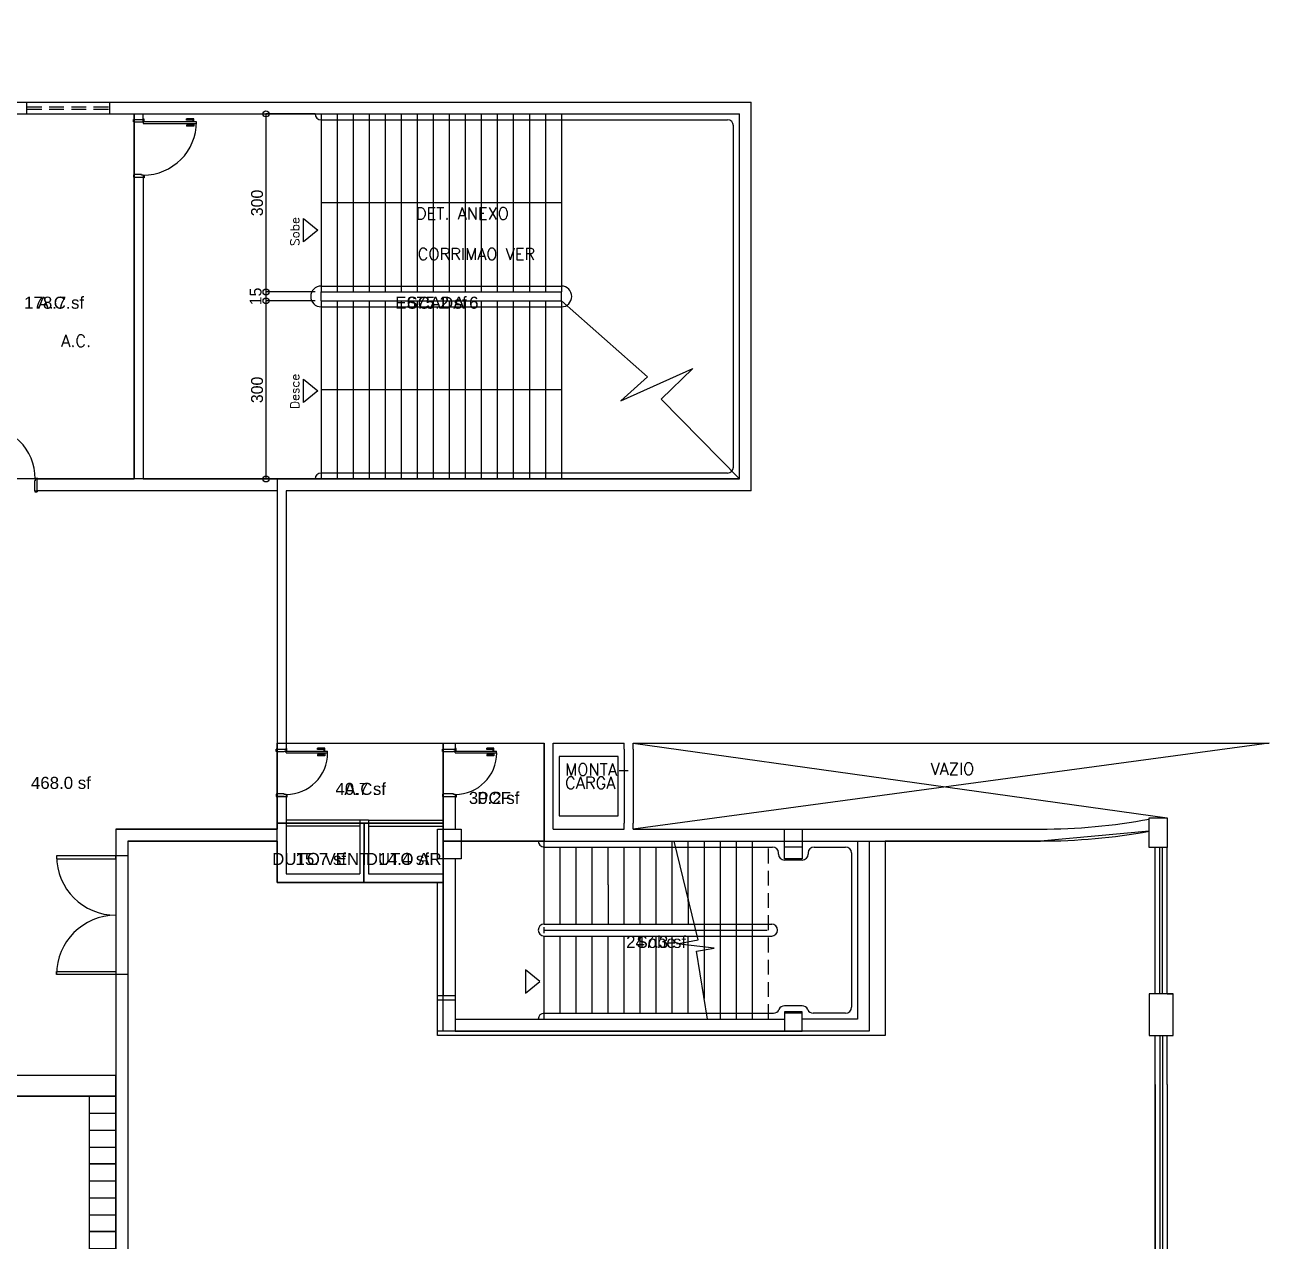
# Model space of a CAD drawing. Header units: metres. Extents: x 249.2 to 324.9, y -97.6 to -23.3.
# Drawn here: x 303.9 to 324.87, y -44.17 to -23.68 of the extents above; entities that cross this region are included whole.
import ezdxf
from ezdxf.enums import TextEntityAlignment as Align

# ---------------------------------------------------------------- set-up
doc = ezdxf.new("R2010")
doc.units = ezdxf.units.M
doc.linetypes.add('ACC BH AltaVila -2PAV$0$HIDDEN', pattern=[0.375, 0.25, -0.125])
for name, color, linetype in [('ACC BH AltaVila -2PAV$0$COTAS', 7, 'Continuous'), ('ACC BH AltaVila -2PAV$0$MBN', 7, 'Continuous'), ('ACC BH AltaVila -2PAV$0$P02', 7, 'Continuous'), ('ACC BH AltaVila -2PAV$0$P04', 7, 'Continuous'), ('ACC BH AltaVila -2PAV$0$PLR', 7, 'Continuous'), ('EC1 Area Names', 220, 'Continuous'), ('EC1 Area Polygons', 30, 'Continuous'), ('EC1 Area Square Footages', 7, 'Continuous'), ('EC1 Zone Polygons', 4, 'Continuous')]:
    doc.layers.add(name, color=color, linetype=linetype)
doc.styles.add('ACC BH AltaVila -2PAV$0$ROMANS', font='romans')
doc.styles.add('ACC BH AltaVila -2PAV$0$STANDARD', font='txt')
doc.styles.add('EC1 LABELS', font='arial.ttf', dxfattribs={"height": 0.2})

# ---------------------------------------------------------------- blocks, each defined once
blk = doc.blocks.new('ACC BH AltaVila -2PAV$0$DOT')
at = {"layer": 'ACC BH AltaVila -2PAV$0$COTAS'}
blk.add_circle((0, 0), 10, dxfattribs=at)
blk = doc.blocks.new('ACC BH AltaVila -2PAV$0$lockers')
at = {"layer": 'ACC BH AltaVila -2PAV$0$MBN'}
for p, q in [((80773.5, -88038.5), (80773.5, -88083.5)), ((80802, -88038.5), (80802, -88083.5)), ((80830.5, -88038.5), (80830.5, -88083.5))]:
    blk.add_line(p, q, dxfattribs=at)
blk.add_lwpolyline([(80859, -88038.5), (80745, -88038.5), (80745, -88083.5), (80859, -88083.5)], close=True, dxfattribs=at)

msp = doc.modelspace()

# ---------------------------------------------------------------- linework, layer by layer
at = {"layer": 'ACC BH AltaVila -2PAV$0$P02'}
for p, q in [((303.044, -24.979), (316.144, -24.979)), ((316.144, -31.529), (316.144, -24.979)), ((303.044, -25.179), (305.744, -25.179)), ((305.729, -25.315), (305.729, -25.275)), ((305.744, -25.275), (305.729, -25.275)), ((305.744, -25.315), (305.729, -25.315)), ((305.744, -25.275), (305.894, -25.275)), ((305.744, -25.275), (305.744, -25.32)), ((305.864, -25.32), (305.744, -25.32)), ((305.864, -25.31), (305.894, -25.31)), ((305.864, -25.31), (305.864, -25.32)), ((305.894, -25.179), (315.944, -25.179)), ((305.894, -25.31), (305.894, -25.265)), ((305.909, -25.265), (305.894, -25.265)), ((305.909, -25.305), (305.894, -25.305)), ((306.794, -25.31), (305.894, -25.31)), ((305.894, -25.31), (305.894, -25.34)), ((305.894, -25.34), (306.794, -25.34)), ((305.909, -25.305), (305.909, -25.265)), ((306.749, -25.263), (306.626, -25.263)), ((306.626, -25.283), (306.626, -25.263)), ((306.729, -25.283), (306.626, -25.283)), ((306.729, -25.368), (306.626, -25.368)), ((306.626, -25.368), (306.626, -25.388)), ((306.729, -25.283), (306.729, -25.31)), ((306.729, -25.368), (306.729, -25.34)), ((306.749, -25.31), (306.749, -25.263)), ((306.749, -25.34), (306.749, -25.388)), ((306.794, -25.34), (306.794, -25.31)), ((306.794, -25.34), (306.794, -25.31)), ((307.965, -25.184), (307.965, -28.174)), ((308.894, -25.179), (308.894, -28.179)), ((309.164, -25.179), (309.164, -28.179)), ((309.434, -25.179), (309.434, -28.179)), ((309.704, -25.179), (309.704, -28.179)), ((309.974, -25.179), (309.974, -28.179)), ((310.244, -25.179), (310.244, -28.179)), ((310.514, -25.179), (310.514, -28.179)), ((310.784, -25.179), (310.784, -28.179)), ((311.054, -25.179), (311.054, -28.179)), ((311.324, -25.179), (311.324, -28.179)), ((311.594, -25.179), (311.594, -28.179)), ((311.864, -25.179), (311.864, -28.179)), ((312.134, -25.179), (312.134, -28.179)), ((312.404, -25.179), (312.404, -28.179)), ((312.674, -25.179), (312.674, -28.179)), ((312.944, -25.179), (312.944, -28.179)), ((315.944, -31.329), (315.944, -25.179)), ((306.749, -25.388), (306.626, -25.388)), ((305.744, -26.205), (305.729, -26.205)), ((305.729, -26.205), (305.729, -26.245)), ((305.744, -26.2), (305.744, -26.245)), ((305.864, -26.2), (305.744, -26.2)), ((305.864, -26.21), (305.864, -26.2)), ((305.894, -26.21), (305.864, -26.21)), ((305.894, -26.21), (305.894, -26.255)), ((305.909, -26.215), (305.894, -26.215)), ((305.909, -26.215), (305.909, -26.255)), ((305.744, -26.245), (305.729, -26.245)), ((305.744, -26.245), (305.744, -31.329)), ((305.744, -26.245), (305.894, -26.245)), ((305.894, -26.245), (305.894, -31.329)), ((305.909, -26.255), (305.894, -26.255)), ((308.596, -27.335), (308.596, -26.943)), ((308.596, -26.943), (308.841, -27.139)), ((308.841, -27.139), (308.596, -27.335)), ((316.144, -27.791), (316.144, -27.791)), ((307.965, -28.184), (307.965, -28.324)), ((307.965, -28.334), (307.965, -31.324)), ((308.894, -28.329), (308.894, -31.329)), ((309.164, -28.329), (309.164, -31.329)), ((309.434, -28.329), (309.434, -31.329)), ((309.704, -28.329), (309.704, -31.329)), ((309.974, -28.329), (309.974, -31.329)), ((310.244, -28.329), (310.244, -31.329)), ((310.514, -28.329), (310.514, -31.329)), ((310.784, -28.329), (310.784, -31.329)), ((311.054, -28.329), (311.054, -31.329)), ((311.324, -28.329), (311.324, -31.329)), ((311.594, -28.329), (311.594, -31.329)), ((311.864, -28.329), (311.864, -31.329)), ((312.134, -28.329), (312.134, -31.329)), ((312.404, -28.329), (312.404, -31.329)), ((312.674, -28.329), (312.674, -31.329)), ((312.944, -28.329), (312.944, -31.329)), ((312.944, -28.329), (314.395, -29.608)), ((313.945, -30.012), (315.159, -29.467)), ((315.159, -29.467), (314.625, -29.982)), ((308.596, -30.04), (308.596, -29.648)), ((308.596, -29.648), (308.841, -29.844)), ((314.395, -29.608), (313.945, -30.012)), ((308.841, -29.844), (308.596, -30.04)), ((314.625, -29.982), (315.944, -31.329)), ((304.065, -31.359), (304.065, -31.529)), ((304.075, -31.359), (304.065, -31.359)), ((304.075, -31.329), (304.12, -31.329)), ((304.075, -31.329), (304.075, -31.359)), ((304.08, -31.314), (304.12, -31.314)), ((304.08, -31.314), (304.08, -31.329)), ((304.11, -31.329), (305.744, -31.329)), ((305.744, -31.329), (304.11, -31.329)), ((304.11, -31.529), (304.11, -31.329)), ((304.12, -31.314), (304.12, -31.329)), ((305.894, -31.329), (315.944, -31.329)), ((315.944, -31.329), (305.894, -31.329)), ((304.065, -31.529), (304.11, -31.529)), ((304.07, -31.529), (304.07, -31.544)), ((304.07, -31.544), (304.11, -31.544)), ((308.154, -31.529), (304.11, -31.529)), ((304.11, -31.529), (304.11, -31.544)), ((308.154, -31.529), (308.154, -35.78)), ((308.304, -31.529), (308.304, -35.925)), ((316.144, -31.529), (308.304, -31.529)), ((308.154, -35.78), (308.154, -35.88)), ((308.154, -35.78), (310.954, -35.78)), ((308.304, -35.78), (308.304, -35.88)), ((310.954, -35.78), (310.954, -35.88)), ((311.154, -35.78), (311.154, -35.88)), ((311.154, -35.78), (312.654, -35.78)), ((312.654, -37.43), (312.654, -35.78)), ((312.804, -35.78), (314.004, -35.78)), ((312.804, -37.23), (312.804, -35.78)), ((312.804, -35.78), (314.004, -35.78)), ((314.004, -35.88), (314.004, -35.78)), ((314.154, -35.88), (314.154, -35.78)), ((314.154, -35.78), (324.874, -35.78)), ((324.874, -35.78), (314.154, -37.23)), ((314.154, -35.78), (323.154, -37.041)), ((308.139, -35.92), (308.139, -35.88)), ((308.154, -35.88), (308.139, -35.88)), ((308.154, -35.92), (308.139, -35.92)), ((308.154, -35.88), (308.304, -35.88)), ((308.154, -35.88), (308.154, -35.925)), ((308.274, -35.925), (308.154, -35.925)), ((308.274, -35.915), (309.003, -35.915)), ((308.274, -35.915), (308.274, -35.925)), ((308.304, -35.945), (308.304, -35.87)), ((308.319, -35.87), (308.304, -35.87)), ((308.319, -35.91), (308.304, -35.91)), ((308.304, -35.945), (309.003, -35.945)), ((308.319, -35.91), (308.319, -35.87)), ((308.835, -35.887), (308.835, -35.867)), ((308.958, -35.867), (308.835, -35.867)), ((308.938, -35.887), (308.835, -35.887)), ((308.835, -35.972), (308.835, -35.992)), ((308.938, -35.972), (308.835, -35.972)), ((308.958, -35.992), (308.835, -35.992)), ((308.938, -35.887), (308.938, -35.915)), ((308.938, -35.972), (308.938, -35.945)), ((308.958, -35.915), (308.958, -35.867)), ((308.958, -35.945), (308.958, -35.992)), ((309.003, -35.945), (309.003, -35.915)), ((310.954, -35.88), (310.939, -35.88)), ((310.939, -35.92), (310.939, -35.88)), ((310.954, -35.92), (310.939, -35.92)), ((310.954, -35.88), (310.954, -35.925)), ((310.954, -35.88), (311.154, -35.88)), ((311.124, -35.925), (310.954, -35.925)), ((311.124, -35.915), (311.853, -35.915)), ((311.124, -35.915), (311.124, -35.925)), ((311.169, -35.87), (311.154, -35.87)), ((311.154, -35.945), (311.154, -35.87)), ((311.169, -35.91), (311.154, -35.91)), ((311.154, -35.945), (311.853, -35.945)), ((311.169, -35.91), (311.169, -35.87)), ((311.808, -35.867), (311.685, -35.867)), ((311.685, -35.887), (311.685, -35.867)), ((311.788, -35.887), (311.685, -35.887)), ((311.685, -35.972), (311.685, -35.992)), ((311.788, -35.972), (311.685, -35.972)), ((311.808, -35.992), (311.685, -35.992)), ((311.788, -35.887), (311.788, -35.915)), ((311.788, -35.972), (311.788, -35.945)), ((311.808, -35.915), (311.808, -35.867)), ((311.808, -35.945), (311.808, -35.992)), ((311.853, -35.945), (311.853, -35.915)), ((313.904, -36.005), (312.904, -36.005)), ((312.904, -36.005), (312.904, -37.005)), ((313.904, -37.005), (313.904, -36.005)), ((314.004, -35.88), (314.004, -37.13)), ((314.154, -35.88), (314.154, -37.13)), ((308.154, -36.64), (308.139, -36.64)), ((308.139, -36.64), (308.139, -36.68)), ((308.154, -36.68), (308.139, -36.68)), ((308.154, -36.685), (308.139, -36.685)), ((308.154, -36.635), (308.154, -36.68)), ((308.274, -36.635), (308.154, -36.635)), ((308.154, -36.68), (308.304, -36.68)), ((308.154, -36.68), (308.154, -37.23)), ((308.274, -36.68), (308.154, -36.68)), ((308.274, -36.645), (308.274, -36.635)), ((308.304, -36.645), (308.274, -36.645)), ((308.304, -36.645), (308.304, -36.69)), ((308.319, -36.65), (308.304, -36.65)), ((308.304, -36.68), (308.304, -37.98)), ((308.319, -36.69), (308.304, -36.69)), ((308.319, -36.65), (308.319, -36.69)), ((310.954, -36.64), (310.939, -36.64)), ((310.939, -36.64), (310.939, -36.68)), ((310.954, -36.68), (310.939, -36.68)), ((311.124, -36.635), (310.954, -36.635)), ((310.954, -36.635), (310.954, -36.68)), ((310.954, -36.68), (311.154, -36.68)), ((310.954, -36.68), (310.954, -37.23)), ((311.124, -36.645), (311.124, -36.635)), ((311.154, -36.645), (311.124, -36.645)), ((311.154, -36.645), (311.154, -36.69)), ((311.169, -36.65), (311.154, -36.65)), ((311.154, -36.68), (311.154, -37.23)), ((311.169, -36.69), (311.154, -36.69)), ((311.169, -36.65), (311.169, -36.69)), ((309.544, -37.08), (308.304, -37.08)), ((309.544, -37.08), (309.544, -37.98)), ((309.694, -37.08), (309.544, -37.08)), ((309.694, -37.08), (309.694, -37.98)), ((309.694, -37.08), (310.954, -37.08)), ((312.904, -37.005), (313.904, -37.005)), ((322.854, -37.041), (323.154, -37.041)), ((322.854, -37.541), (322.854, -37.041)), ((322.854, -37.041), (323.154, -37.041)), ((322.854, -37.541), (322.854, -37.041)), ((323.154, -37.041), (323.154, -37.541)), ((323.154, -37.041), (323.154, -37.541)), ((305.434, -37.23), (308.154, -37.23)), ((305.434, -37.23), (305.434, -37.68)), ((309.544, -37.18), (308.304, -37.18)), ((309.694, -37.18), (310.954, -37.18)), ((310.854, -37.23), (311.254, -37.23)), ((310.854, -37.73), (310.854, -37.23)), ((310.854, -37.23), (311.254, -37.23)), ((310.854, -37.73), (310.854, -37.23)), ((311.254, -37.23), (311.254, -37.73)), ((311.254, -37.23), (311.254, -37.73)), ((312.654, -37.43), (312.654, -37.23)), ((312.804, -37.23), (314.004, -37.23)), ((312.804, -37.23), (314.004, -37.23)), ((314.004, -37.23), (314.004, -37.13)), ((314.154, -37.23), (314.154, -37.13)), ((314.154, -37.23), (316.704, -37.23)), ((316.704, -37.23), (317.004, -37.23)), ((316.704, -37.53), (316.704, -37.23)), ((317.004, -37.23), (317.594, -37.23)), ((317.004, -37.23), (317.004, -37.53)), ((317.594, -37.23), (321.02, -37.229)), ((322.854, -37.263), (321.02, -37.429)), ((322.854, -37.541), (322.854, -37.263)), ((305.634, -37.43), (308.154, -37.43)), ((305.634, -37.43), (305.634, -37.68)), ((308.154, -37.43), (305.634, -37.43)), ((305.634, -37.43), (305.634, -52.33)), ((308.154, -37.43), (308.154, -38.13)), ((308.154, -38.13), (308.154, -37.43)), ((312.654, -37.43), (316.704, -37.43)), ((312.654, -38.83), (312.654, -37.43)), ((312.924, -38.83), (312.924, -37.53)), ((313.194, -38.83), (313.194, -37.53)), ((313.464, -38.83), (313.464, -37.53)), ((313.734, -38.165), (313.734, -37.53)), ((314.004, -37.777), (314.004, -37.53)), ((314.274, -38.83), (314.274, -37.53)), ((314.544, -38.83), (314.544, -37.53)), ((314.814, -38.83), (314.814, -37.43)), ((315.252, -39.092), (314.844, -37.43)), ((315.084, -38.405), (315.084, -37.43)), ((315.354, -40.082), (315.354, -37.43)), ((315.624, -40.43), (315.624, -37.43)), ((315.894, -40.43), (315.894, -37.43)), ((316.164, -40.43), (316.164, -37.43)), ((317.004, -37.53), (316.704, -37.53)), ((317.004, -37.43), (317.934, -37.43)), ((317.934, -37.43), (317.934, -40.43)), ((318.134, -37.43), (318.134, -40.63)), ((318.134, -37.43), (321.02, -37.43)), ((321.02, -37.429), (318.404, -37.43)), ((318.404, -37.43), (318.404, -40.705)), ((322.954, -37.541), (322.854, -37.541)), ((323.154, -37.541), (322.854, -37.541)), ((323.154, -37.541), (322.854, -37.541)), ((322.954, -40.005), (322.954, -37.541)), ((322.954, -40.005), (322.954, -37.541)), ((323.034, -40.005), (323.034, -37.541)), ((323.074, -40.005), (323.074, -37.541)), ((323.154, -40.005), (323.154, -37.541)), ((304.434, -37.68), (304.434, -37.73)), ((305.434, -37.68), (304.434, -37.68)), ((304.434, -37.73), (305.434, -37.73)), ((305.634, -37.68), (305.434, -37.68)), ((305.434, -37.73), (305.434, -37.68)), ((311.254, -37.73), (310.854, -37.73)), ((311.254, -37.73), (310.854, -37.73)), ((310.954, -37.73), (310.954, -37.98)), ((311.154, -37.73), (311.154, -40.03)), ((314.004, -38.83), (314.004, -37.743)), ((308.154, -38.13), (310.954, -38.13)), ((310.954, -38.13), (308.154, -38.13)), ((308.304, -37.98), (309.544, -37.98)), ((309.694, -37.98), (310.954, -37.98)), ((310.954, -38.13), (310.954, -40.03)), ((310.954, -40.105), (310.954, -38.13)), ((313.734, -38.165), (313.734, -38.83)), ((315.084, -38.45), (315.084, -38.19)), ((315.084, -38.405), (315.084, -38.83)), ((312.654, -38.98), (312.654, -38.88)), ((312.654, -38.93), (315.212, -38.93)), ((312.654, -38.93), (314.814, -38.93)), ((315.196, -38.93), (316.164, -38.93)), ((312.654, -40.43), (312.654, -39.03)), ((312.924, -40.33), (312.924, -39.03)), ((313.194, -40.33), (313.194, -39.03)), ((313.464, -40.33), (313.464, -39.03)), ((313.734, -40.33), (313.734, -39.03)), ((314.004, -40.33), (314.004, -39.03)), ((314.274, -40.33), (314.274, -39.03)), ((314.544, -40.33), (314.544, -39.03)), ((314.814, -40.33), (314.814, -39.03)), ((314.888, -39.162), (315.252, -39.092)), ((315.522, -39.235), (314.888, -39.162)), ((315.084, -40.33), (315.084, -39.03)), ((315.224, -39.282), (315.522, -39.235)), ((315.407, -40.43), (315.224, -39.282)), ((304.434, -39.68), (304.434, -39.63)), ((304.434, -39.63), (305.434, -39.63)), ((305.434, -39.63), (305.434, -39.68)), ((312.582, -39.796), (312.337, -39.6)), ((312.337, -39.6), (312.337, -39.992)), ((305.434, -39.68), (304.434, -39.68)), ((305.434, -39.68), (305.434, -41.53)), ((305.634, -39.68), (305.634, -52.33)), ((312.337, -39.992), (312.582, -39.796)), ((310.854, -40.03), (311.154, -40.03)), ((310.854, -40.63), (310.854, -40.03)), ((310.854, -40.03), (311.154, -40.03)), ((310.854, -40.63), (310.854, -40.03)), ((310.854, -40.03), (311.154, -40.03)), ((310.854, -40.63), (310.854, -40.03)), ((311.154, -40.03), (311.154, -40.63)), ((311.154, -40.03), (311.154, -40.63)), ((311.154, -40.03), (311.154, -40.63)), ((310.854, -40.705), (310.854, -40.105)), ((310.854, -40.105), (310.954, -40.105)), ((311.154, -40.43), (316.704, -40.43)), ((317.004, -40.33), (316.704, -40.33)), ((316.704, -40.33), (316.704, -40.63)), ((317.004, -40.63), (317.004, -40.33)), ((317.934, -40.43), (317.004, -40.43)), ((311.154, -40.63), (310.854, -40.63)), ((311.154, -40.63), (310.854, -40.63)), ((311.154, -40.63), (310.854, -40.63)), ((311.154, -40.63), (316.704, -40.63)), ((316.704, -40.63), (317.004, -40.63)), ((318.134, -40.63), (317.004, -40.63)), ((318.404, -40.705), (310.854, -40.705)), ((322.954, -47.18), (322.954, -40.705)), ((322.954, -41.53), (322.954, -40.705)), ((323.034, -40.705), (323.034, -47.18)), ((323.074, -40.705), (323.074, -47.18)), ((323.154, -41.53), (323.154, -40.705)), ((305.434, -41.38), (302.969, -41.38)), ((305.434, -52.13), (305.434, -41.38)), ((303.044, -41.73), (305.434, -41.73)), ((305.434, -41.73), (305.434, -52.13)), ((322.954, -41.53), (322.954, -47.18)), ((323.154, -41.53), (323.154, -47.18))]:
    msp.add_line(p, q, dxfattribs=at)
at = {"layer": 'ACC BH AltaVila -2PAV$0$P02', "linetype": 'ACC BH AltaVila -2PAV$0$HIDDEN'}
for p, q in [((303.935, -25.179), (303.935, -24.979)), ((303.935, -25.059), (305.335, -25.059)), ((303.935, -25.099), (305.335, -25.099)), ((305.335, -25.179), (305.335, -24.979)), ((316.434, -40.43), (316.434, -37.43)), ((316.164, -38.93), (316.434, -38.93))]:
    msp.add_line(p, q, dxfattribs=at)
at = {"layer": 'ACC BH AltaVila -2PAV$0$P02', "linetype": 'Continuous'}
for p, q in [((305.744, -25.275), (305.744, -25.179)), ((305.894, -25.265), (305.894, -25.179)), ((308.894, -28.329), (308.894, -28.179)), ((308.894, -28.179), (312.944, -28.179)), ((312.944, -28.329), (312.944, -28.179)), ((308.894, -28.329), (312.944, -28.329)), ((305.634, -39.68), (305.434, -39.68))]:
    msp.add_line(p, q, dxfattribs=at)
at = {"layer": 'ACC BH AltaVila -2PAV$0$P02', "color": 2}
for p, q in [((308.794, -25.179), (307.965, -25.179)), ((308.794, -28.179), (307.965, -28.179)), ((308.794, -28.179), (307.965, -28.179)), ((308.794, -28.329), (307.965, -28.329)), ((308.794, -28.329), (307.965, -28.329)), ((308.794, -31.329), (307.965, -31.329))]:
    msp.add_line(p, q, dxfattribs=at)
at = {"layer": 'ACC BH AltaVila -2PAV$0$P02'}
for centre, radius, start, end in [((305.894, -25.31), 0.9, 270, 0), ((303.175, -31.329), 0.9, 0, 90), ((308.304, -35.945), 0.7, 270, 0), ((311.154, -35.945), 0.7, 270, 0), ((321.02, -27.229), 10, 270, 280.5661), ((321.02, -27.229), 10.2, 270, 280.3566), ((305.434, -37.68), 1, 180, 270), ((305.434, -39.68), 1, 90, 180)]:
    msp.add_arc(centre, radius, start, end, dxfattribs=at)
at = {"layer": 'ACC BH AltaVila -2PAV$0$P04'}
for p, q in [((308.794, -25.179), (308.794, -25.179)), ((308.894, -25.279), (315.744, -25.279)), ((315.844, -31.129), (315.844, -25.379)), ((312.944, -26.679), (308.894, -26.679)), ((308.894, -28.079), (312.944, -28.079)), ((308.894, -28.429), (312.944, -28.429)), ((312.944, -29.829), (308.894, -29.829)), ((315.744, -31.229), (308.894, -31.229)), ((308.794, -31.329), (308.794, -31.329)), ((312.554, -37.43), (312.554, -37.43)), ((312.654, -37.53), (316.504, -37.53)), ((317.204, -37.53), (317.734, -37.53)), ((316.604, -37.65), (316.604, -37.63)), ((317.004, -37.75), (316.704, -37.75)), ((317.104, -37.63), (317.104, -37.65)), ((317.834, -37.63), (317.834, -40.23)), ((312.654, -38.83), (316.489, -38.83)), ((312.654, -39.03), (316.489, -39.03)), ((317.004, -40.205), (316.704, -40.205)), ((312.554, -40.43), (312.554, -40.43)), ((312.654, -40.33), (316.518, -40.33)), ((317.734, -40.33), (317.189, -40.33))]:
    msp.add_line(p, q, dxfattribs=at)
for centre, radius, start, end in [((308.894, -25.179), 0.1, 180, 270), ((315.744, -25.379), 0.1, 0, 90), ((308.894, -28.254), 0.175, 90, 270), ((312.944, -28.254), 0.175, 270, 90), ((308.894, -31.329), 0.1, 90, 180), ((315.744, -31.129), 0.1, 270, 0), ((312.654, -37.43), 0.1, 180, 270), ((316.504, -37.63), 0.1, 0, 90), ((317.204, -37.63), 0.1, 90, 180), ((317.734, -37.63), 0.1, 0, 90), ((316.704, -37.65), 0.1, 180, 270), ((317.004, -37.65), 0.1, 270, 0), ((312.654, -38.93), 0.1, 90, 270), ((316.489, -38.93), 0.1, 270, 90), ((316.518, -40.23), 0.1, 270, 337.9757), ((316.704, -40.305), 0.1, 90, 157.9757), ((317.004, -40.305), 0.1, 22.0243, 90), ((317.189, -40.23), 0.1, 202.0243, 270), ((317.734, -40.23), 0.1, 270, 0), ((312.654, -40.43), 0.1, 90, 180)]:
    msp.add_arc(centre, radius, start, end, dxfattribs=at)
at = {"layer": 'ACC BH AltaVila -2PAV$0$PLR'}
for p, q in [((322.854, -37.041), (323.154, -37.041)), ((322.854, -37.541), (322.854, -37.041)), ((323.154, -37.041), (323.154, -37.541)), ((310.854, -37.23), (311.254, -37.23)), ((310.854, -37.73), (310.854, -37.23)), ((311.254, -37.23), (311.254, -37.73)), ((316.704, -37.23), (317.004, -37.23)), ((316.704, -37.73), (316.704, -37.23)), ((317.004, -37.23), (317.004, -37.73)), ((323.154, -37.541), (322.854, -37.541)), ((311.254, -37.73), (310.854, -37.73)), ((317.004, -37.73), (316.704, -37.73)), ((323.254, -40.005), (322.854, -40.005)), ((322.854, -40.005), (322.854, -40.705)), ((323.154, -40.005), (323.254, -40.005)), ((323.254, -40.705), (323.254, -40.005)), ((310.854, -40.105), (311.154, -40.105)), ((310.854, -40.63), (310.854, -40.105)), ((311.154, -40.105), (311.154, -40.63)), ((317.004, -40.305), (316.704, -40.305)), ((316.704, -40.305), (316.704, -40.63)), ((317.004, -40.63), (317.004, -40.305)), ((311.154, -40.63), (310.854, -40.63)), ((316.704, -40.63), (317.004, -40.63)), ((322.854, -40.705), (323.254, -40.705))]:
    msp.add_line(p, q, dxfattribs=at)
at = {"layer": 'EC1 Area Polygons'}
for points in [[(266.128, -23.679), (302.843, -23.679), (302.843, -25.179), (315.943, -25.179), (315.943, -31.329), (308.154, -31.329), (308.154, -35.78), (312.653, -35.78), (312.653, -37.429), (318.133, -37.429), (318.403, -37.429), (318.403, -40.704), (310.854, -40.704), (310.854, -38.129), (308.154, -38.129), (308.154, -37.229), (305.433, -37.229), (305.433, -52.13), (297.854, -52.13), (297.854, -57.329), (288.079, -57.329)], [(266.128, -23.679), (302.843, -23.679), (302.843, -25.179), (315.943, -25.179), (315.943, -31.329), (308.154, -31.329), (308.154, -35.78), (312.653, -35.78), (312.653, -37.429), (318.133, -37.429), (318.133, -40.63), (310.954, -40.63), (310.954, -38.129), (308.154, -38.129), (308.154, -37.229), (305.433, -37.229), (305.433, -52.13), (297.854, -52.13), (297.854, -57.329), (288.079, -57.329)]]:
    msp.add_lwpolyline(points, dxfattribs=at)
for points in [[(303.043, -25.179), (305.744, -25.179), (305.744, -31.329), (303.043, -31.329), (303.043, -25.179), (303.043, -25.179)], [(305.744, -25.179), (315.943, -25.179), (315.943, -31.329), (305.744, -31.329), (305.744, -25.179)], [(300.844, -35.839), (303.043, -35.839), (303.043, -31.314), (308.154, -31.329), (308.154, -37.229), (305.433, -37.229), (305.433, -41.38), (302.969, -41.38), (302.969, -37.229), (300.844, -37.229), (300.844, -35.839)], [(308.154, -35.78), (310.954, -35.78), (310.954, -37.129), (308.154, -37.129), (308.154, -35.78)], [(310.954, -35.78), (312.653, -35.78), (312.653, -37.429), (310.954, -37.429), (310.954, -35.78)], [(308.154, -37.129), (309.617, -37.129), (309.616, -38.129), (308.154, -38.129), (308.154, -37.129)], [(309.617, -37.129), (310.954, -37.129), (310.954, -38.129), (309.616, -38.129), (309.617, -37.129)], [(318.133, -37.429), (318.133, -40.63), (310.954, -40.63), (310.954, -37.429), (318.133, -37.429)]]:
    msp.add_lwpolyline(points, close=True, dxfattribs=at)
at = {"layer": 'EC1 Zone Polygons'}
msp.add_lwpolyline([(292.155, -53.28), (297.854, -53.28), (297.854, -52.13), (298.336, -52.13), (298.336, -45.12), (302.843, -45.12), (302.843, -52.13), (305.433, -52.13), (305.433, -41.73), (302.843, -41.73), (302.843, -43.12), (286.339, -43.12)], dxfattribs=at)

# ---------------------------------------------------------------- block references
at = {"layer": 'ACC BH AltaVila -2PAV$0$MBN', "xscale": 0.01, "yscale": 0.01, "zscale": 0.01, "rotation": 90}
for p in [(-575.401, -850.32), (-575.401, -851.46), (-575.401, -852.6)]:
    msp.add_blockref('ACC BH AltaVila -2PAV$0$lockers', p, dxfattribs=at)
at = {"layer": 'ACC BH AltaVila -2PAV$0$P02', "xscale": 0.005, "yscale": 0.005, "zscale": 0.005}
for p, rotation in [((307.965, -25.179), 90), ((307.965, -28.179), 90), ((307.965, -28.179), 270), ((307.965, -28.329), 90), ((307.965, -28.329), 270), ((307.965, -31.329), 270)]:
    msp.add_blockref('ACC BH AltaVila -2PAV$0$DOT', p, dxfattribs=dict(at, rotation=rotation))

# ---------------------------------------------------------------- texts
at = {"layer": 'ACC BH AltaVila -2PAV$0$P02', "linetype": 'Continuous', "style": 'ACC BH AltaVila -2PAV$0$ROMANS'}
for s, p in [('DET. ANEXO', (310.491, -26.957)), ('CORRIMAO VER', (310.522, -27.64)), ('A.C.', (304.512, -29.103)), ('MONTA-', (313.007, -36.324)), ('VAZIO', (319.166, -36.313)), ('CARGA', (313.007, -36.55))]:
    msp.add_text(s, height=0.2, dxfattribs=at).set_placement(p)
for s, p in [('Sobe', (308.526, -27.406)), ('Desce', (308.526, -30.149))]:
    msp.add_text(s, height=0.15, rotation=90, dxfattribs=at).set_placement(p)
at = {"layer": 'ACC BH AltaVila -2PAV$0$P02', "color": 2, "char_height": 0.2, "attachment_point": 5, "rotation": 90, "style": 'ACC BH AltaVila -2PAV$0$STANDARD'}
for s, insert in [('\\A1;300', (307.815, -26.679)), ('\\A1;15', (307.79, -28.254)), ('\\A1;300', (307.815, -29.829))]:
    msp.add_mtext(s, dxfattribs=dict(at, insert=insert))
at = {"layer": 'EC1 Area Names', "style": 'EC1 LABELS'}
for s, p in [('A.C.', (304.394, -28.461)), ('ESCADA 6', (310.845, -28.461)), ('A.C.', (309.562, -36.652)), ('PCF', (311.81, -36.805)), ('DUTO VENT', (308.889, -37.833)), ('DUTO AR', (310.286, -37.833)), ('Sobe', (314.541, -39.23))]:
    msp.add_text(s, height=0.2032, dxfattribs=at).set_placement(p, align=Align.CENTER)
at = {"layer": 'EC1 Area Square Footages', "style": 'EC1 LABELS'}
for s, p in [('178.7 sf', (304.394, -28.461)), ('675.2 sf', (310.845, -28.461)), ('468.0 sf', (304.508, -36.551)), ('40.7 sf', (309.562, -36.652)), ('30.2 sf', (311.81, -36.805)), ('15.7 sf', (308.889, -37.833)), ('14.4 sf', (310.286, -37.833)), ('247.3 sf', (314.541, -39.23))]:
    msp.add_text(s, height=0.2032, dxfattribs=at).set_placement(p, align=Align.CENTER)

doc.saveas('drawing.dxf')
